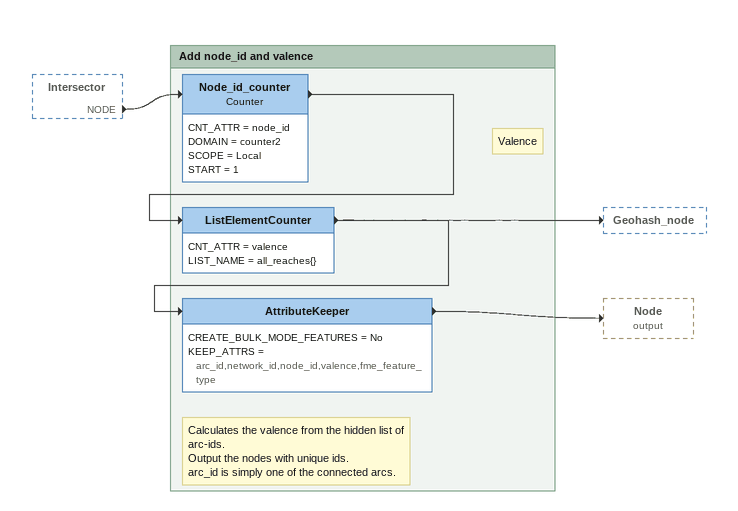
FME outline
Intersector [outside]
    NODE -> Node_id_counter

Bookmark: Add node_id and valence
Node_id_counter: Counter
    CNT_ATTR = node_id
    DOMAIN = counter2
    SCOPE = Local
    START = 1
    -> ListElementCounter
Note: Valence
ListElementCounter
    CNT_ATTR = valence
    LIST_NAME = all_reaches{}
    -> AttributeKeeper
    -> Geohash_node
Note: Calculates the valence from the hidden list of arc-ids. / Output the nodes with unique ids. / arc_id is simply one of the connected arcs.
AttributeKeeper
    CREATE_BULK_MODE_FEATURES = No
    KEEP_ATTRS = arc_id,network_id,node_id,valence,fme_feature_type
    -> Node (output)
